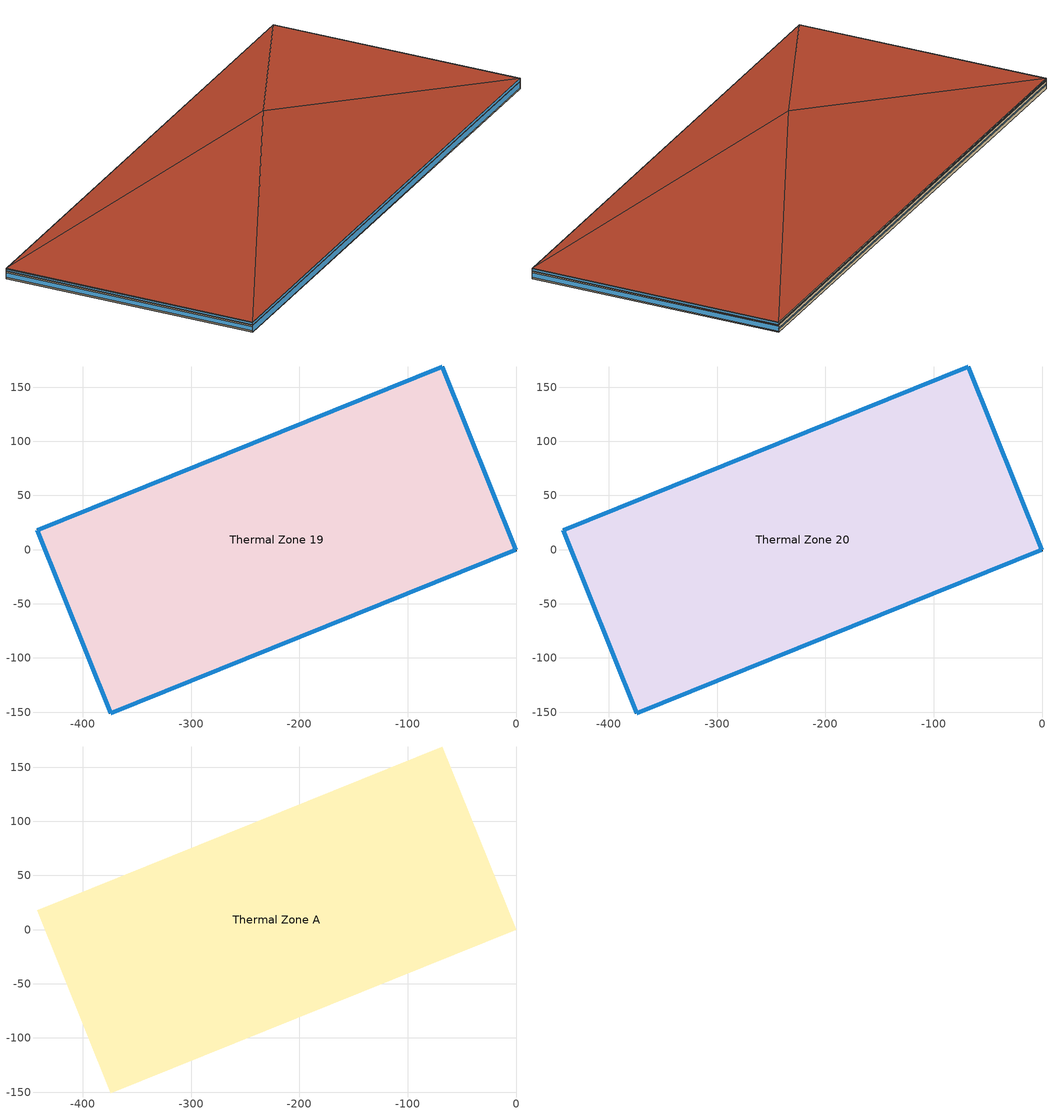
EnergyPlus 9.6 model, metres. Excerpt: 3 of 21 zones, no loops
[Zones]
Thermal Zone 19
 floor to Thermal Zone 18 (Interior Floor): 0,0 -373.96,-151.09 -442.19,17.78 -68.23,168.87 z174.53
 wall outside (Ext Wall): -442.19,17.78 -373.96,-151.09 0,0 -68.23,168.87 -442.19,17.78 z174.53:179.82
 window (Ext Window): -442.18,17.77 -373.96,-151.08 z175.54:178.81; 0,0.01 -68.22,168.86 z175.4:178.95; -373.95,-151.09 -0.01,0 z175.01:179.34; -68.24,168.86 -442.18,17.78 z176.8:177.55
Thermal Zone 20
 floor to Thermal Zone 19 (Interior Floor): 0,0 -373.96,-151.09 -442.19,17.78 -68.23,168.87 z179.82
 wall outside (Ext Wall): -442.19,17.78 -373.96,-151.09 0,0 -68.23,168.87 -442.19,17.78 z179.82:181.98
 window (Ext Window): -442.18,17.77 -373.96,-151.08 z180.23:181.57; 0,0.01 -68.22,168.86 z180.18:181.62; -373.95,-151.09 -0.01,0 z180.01:181.79; -68.24,168.86 -442.18,17.78 z180.75:181.05
Thermal Zone A
 floor to Thermal Zone 20 (Interior Floor): 0,0 -373.96,-151.09 -442.19,17.78 -68.23,168.87 z181.98
 roof outside (Ext Roof): -442.19,17.78,181.98 -373.96,-151.09,181.98 -221.09,8.89,228.44; 0,0,181.98 -68.23,168.87,181.98 -221.09,8.89,228.44; -373.96,-151.09,181.98 0,0,181.98 -221.09,8.89,228.44; -68.23,168.87,181.98 -442.19,17.78,181.98 -221.09,8.89,228.44
[Building]
Building 1: North Axis {deg}=-0
[Site:Location]
Washington Dc Dulles IntL Ar: Latitude {deg}=38.98; Longitude {deg}=-77.47; Time Zone {hr}=-5; Elevation {m}=82
[SizingPeriod:DesignDay] Month=7; Day of Month=21; Day Type=SummerDesignDay; Daily Dry-Bulb Temperature Range {deltaC}=14.4; Dry-Bulb Temperature Range Modifier Type=DefaultMultipliers; Barometric Pressure {Pa}=86790; Wind Speed {m/s}=5; Wind Direction {deg}=340; Rain Indicator=No; Snow Indicator=No; Daylight Saving Time Indicator=No; Solar Model Indicator=ASHRAETau; ASHRAE Clear Sky Optical Depth for Beam Irradiance (taub)=0.339; ASHRAE Clear Sky Optical Depth for Diffuse Irradiance (taud)=2.366; Begin Environment Reset Mode=FullResetAtBeginEnvironment
Name | Maximum Dry-Bulb Temperature {C} | Humidity Condition Type | Wetbulb or DewPoint at Maximum Dry-Bulb {C} | Enthalpy at Maximum Dry-Bulb {J/kg}
SALT-LAKE-CITY-IAP Ann Clg .4% Condns DB=>MWB | 36.5 | Wetbulb | 17.1
SALT-LAKE-CITY-IAP Ann Clg .4% Condns DP=>MDB | 22.5 | Dewpoint | 15.6
SALT-LAKE-CITY-IAP Ann Clg .4% Condns Enth=>MDB | 30.8 | Enthalpy |  | 59300
SALT-LAKE-CITY-IAP Ann Clg .4% Condns WB=>MDB | 31.2 | Wetbulb | 19
[Material] Thermal Absorptance=0.9
Name | Roughness | Thickness m | Conductivity W/m-K | Density kg/m3 | Specific Heat J/kg-K | Solar Absorptance | Visible Absorptance
wall concrete | MediumRough | 0.03 | 0.5 | 2243 | 837 | 0.65 | 0.65
roof concrete | MediumRough | 0.05 | 0.5 | 2243 | 837 | 0.65 | 0.65
Wall Insulation [18]; Roof Insulation [18] | MediumRough | 0.1693 | 0.049 | 265 | 836.8 | 0.7 | 0.7
F16 Acoustic tile | MediumSmooth | 0.0191 | 0.06 | 368 | 590 | 0.3 | 0.3
M11 100mm lightweight concrete | MediumRough | 0.1016 | 0.53 | 1280 | 840 | 0.5 | 0.5
[Material:AirGap]
F05 Ceiling air space resistance: Thermal Resistance m2-K/W=0.18
[WindowMaterial:SimpleGlazingSystem]
Window Material Simple Glazing System: U-Factor W/m2-K=1.8; Solar Heat Gain Coefficient=0.3
[Construction]
Ext Roof: roof concrete, Roof Insulation [18]
Ext Wall: wall concrete, Wall Insulation [18]
Ext Window: Window Material Simple Glazing System
Interior Floor: F16 Acoustic tile, F05 Ceiling air space resistance, M11 100mm lightweight concrete
[Zone]
Thermal Zone 19: 248, 0, 0, 174.53, , 1, , , , , , Yes
Thermal Zone 20: 248, 0, 0, 179.82, , 1, , , , , , Yes
Thermal Zone A: 248, 0, 0, 181.98, , 1, , , , , , No
